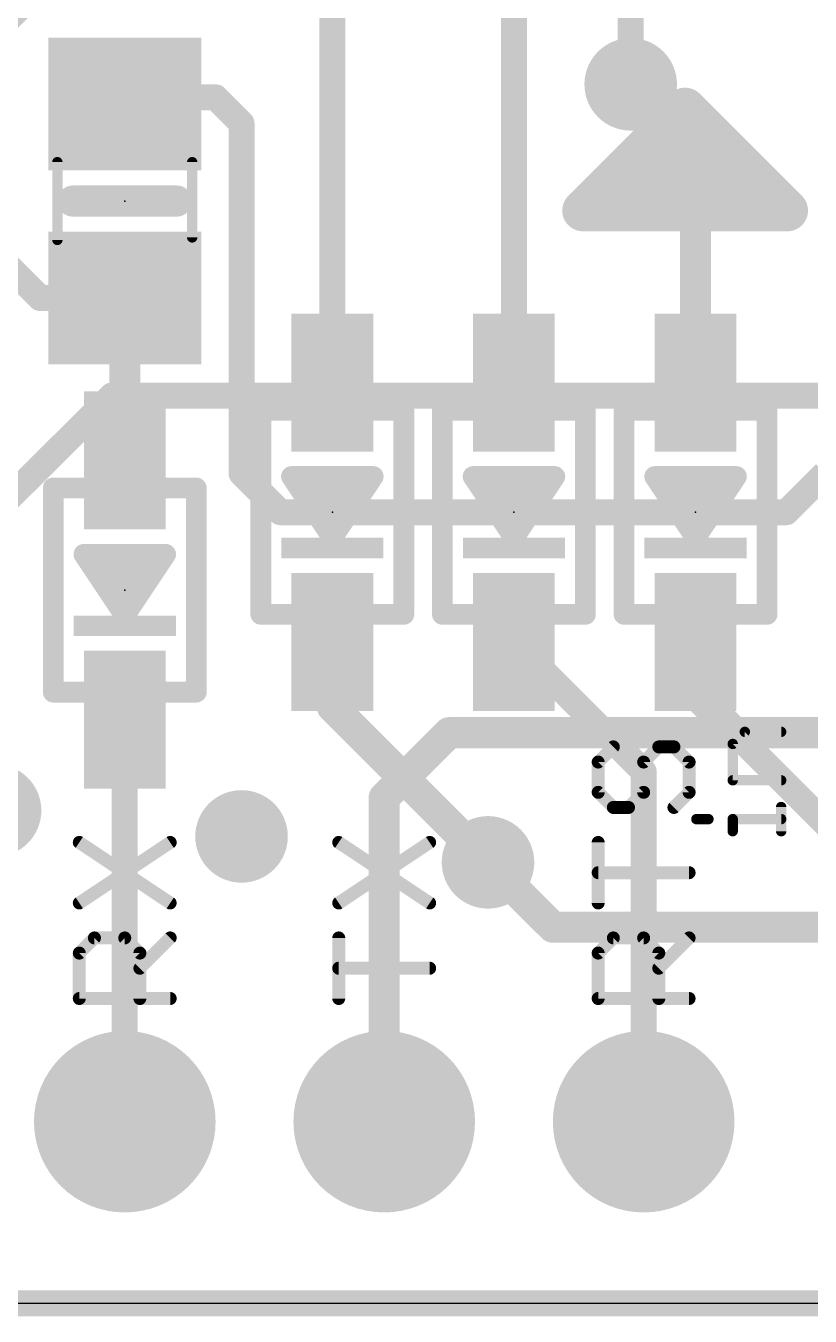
# Model space of a CAD drawing. Extents: x -18.9 to 56.5, y -5.3 to 63.2.
# Drawn here: x 13 to 20.68, y -0.13 to 12.51 of the extents above; entities that cross this region are included whole.
import ezdxf

# ---------------------------------------------------------------- set-up
doc = ezdxf.new("R2010")
doc.units = 0
for name, color, linetype in [('1', 12, 'CONTINUOUS'), ('16', 132, 'CONTINUOUS'), ('17', 110, 'CONTINUOUS'), ('18', 110, 'CONTINUOUS'), ('20', 53, 'CONTINUOUS'), ('21', 40, 'CONTINUOUS'), ('23', 53, 'CONTINUOUS'), ('47', 253, 'CONTINUOUS'), ('51', 253, 'CONTINUOUS')]:
    doc.layers.add(name, color=color, linetype=linetype)

# ---------------------------------------------------------------- blocks, each defined once
blk = doc.blocks.new('RECT')
blk.add_solid([(-0.5, -0.5), (0.5, -0.5), (-0.5, 0.5), (0.5, 0.5)])
blk = doc.blocks.new('ROUNDP')
at = {"const_width": 0.5}
blk.add_lwpolyline([(0, -0.25, 1), (0, 0.25, 1), (0, -0.25)], format="xyb", dxfattribs=at)
blk = doc.blocks.new('ROUNDV')
at = {"const_width": 0.5}
blk.add_lwpolyline([(0, -0.25, 1), (0, 0.25, 1), (0, -0.25)], format="xyb", dxfattribs=at)

msp = doc.modelspace()

# ---------------------------------------------------------------- linework, layer by layer
at = {"layer": '1'}
for points, const_width in [([(16.002, 9.017), (16.002, 15.113)], 0.254), ([(17.78, 9.017), (17.78, 13.462)], 0.254), ([(12.7, 12.446), (13.081, 12.827)], 0.254), ([(19.558, 11.303), (18.923, 11.938)], 0.3048), ([(14.036, 11.811), (13.97, 11.745)], 0.254), ([(14.859, 11.811), (14.036, 11.811)], 0.254), ([(15.113, 11.557), (14.859, 11.811)], 0.254), ([(15.113, 8.128), (15.113, 11.557)], 0.254), ([(19.558, 9.017), (19.558, 11.303)], 0.3048), ([(13.142, 9.845), (12.7, 10.287)], 0.254), ([(13.97, 9.845), (13.523, 9.845)], 0.3048), ([(13.97, 8.255), (13.97, 9.845)], 0.3048), ([(13.97, 9.845), (13.142, 9.845)], 0.254), ([(15.494, 7.747), (15.113, 8.128)], 0.254), ([(20.828, 8.128), (20.447, 7.747)], 0.254), ([(20.447, 7.747), (15.494, 7.747)], 0.254), ([(16.002, 6.477), (16.002, 5.842)], 0.3048), ([(17.78, 6.477), (19.05, 5.207)], 0.254), ([(19.558, 6.477), (19.558, 5.969)], 0.3048), ([(19.558, 5.969), (19.878, 5.649)], 0.3048), ([(16.002, 5.842), (17.526, 4.318)], 0.3048), ([(13.97, 5.715), (13.97, 1.778)], 0.254), ([(19.878, 5.649), (21.463, 4.064)], 0.254), ([(19.05, 5.207), (19.05, 1.778)], 0.254), ([(0, 0), (45.72, 0)], 0.254)]:
    msp.add_lwpolyline(points, dxfattribs=dict(at, const_width=const_width))
for points, const_width in [([(18.9769, 11.9919, 1), (18.8691, 11.8841)], 0.1524), ([(14.036, 11.8745, 1), (14.036, 11.7475)], 0.127), ([(14.0809, 11.7661, 1), (13.9911, 11.8559)], 0.127), ([(14.9039, 11.8559, 1), (14.8141, 11.7661)], 0.127), ([(14.859, 11.7475, 1), (14.859, 11.8745)], 0.127), ([(13.9251, 11.7899, 1), (14.0149, 11.7001)], 0.127), ([(15.1765, 11.557, 1), (15.0495, 11.557)], 0.127), ([(15.0681, 11.5121, 1), (15.1579, 11.6019)], 0.127), ([(19.6342, 11.303, 1), (19.4818, 11.303)], 0.1524), ([(19.5041, 11.2491, 1), (19.6119, 11.3569)], 0.1524), ([(13.523, 9.9212, 1), (13.523, 9.7688)], 0.1524), ([(14.0462, 9.845, 1), (13.8938, 9.845)], 0.1524), ([(13.97, 9.7688, 1), (13.97, 9.9212)], 0.1524), ([(13.142, 9.9085, 1), (13.142, 9.7815)], 0.127), ([(13.0971, 9.8001, 1), (13.1869, 9.8899)], 0.127), ([(13.97, 9.7815, 1), (13.97, 9.9085)], 0.127), ([(15.9385, 9.017, 1), (16.0655, 9.017)], 0.127), ([(17.7165, 9.017, 1), (17.8435, 9.017)], 0.127), ([(19.4818, 9.017, 1), (19.6342, 9.017)], 0.1524), ([(13.8938, 8.255, 1), (14.0462, 8.255)], 0.1524), ([(15.1579, 8.1729, 1), (15.0681, 8.0831)], 0.127), ([(15.0495, 8.128, 1), (15.1765, 8.128)], 0.127), ([(15.494, 7.8105, 1), (15.494, 7.6835)], 0.127), ([(15.4491, 7.7021, 1), (15.5389, 7.7919)], 0.127), ([(20.4021, 7.7919, 1), (20.4919, 7.7021)], 0.127), ([(20.447, 7.6835, 1), (20.447, 7.8105)], 0.127), ([(16.0782, 6.477, 1), (15.9258, 6.477)], 0.1524), ([(17.8249, 6.5219, 1), (17.7351, 6.4321)], 0.127), ([(19.6342, 6.477, 1), (19.4818, 6.477)], 0.1524), ([(19.6119, 6.0229, 1), (19.5041, 5.9151)], 0.1524), ([(16.0559, 5.8959, 1), (15.9481, 5.7881)], 0.1524), ([(19.4818, 5.969, 1), (19.6342, 5.969)], 0.1524), ([(14.0335, 5.715, 1), (13.9065, 5.715)], 0.127), ([(15.9258, 5.842, 1), (16.0782, 5.842)], 0.1524), ([(19.8241, 5.5951, 1), (19.9319, 5.7029)], 0.1524), ([(19.9229, 5.6939, 1), (19.8331, 5.6041)], 0.127), ([(19.1135, 5.207, 1), (18.9865, 5.207)], 0.127), ([(19.0051, 5.1621, 1), (19.0949, 5.2519)], 0.127), ([(17.4721, 4.2641, 1), (17.5799, 4.3719)], 0.1524), ([(13.9065, 1.778, 1), (14.0335, 1.778)], 0.127), ([(18.9865, 1.778, 1), (19.1135, 1.778)], 0.127)]:
    msp.add_lwpolyline(points, format="xyb", dxfattribs=dict(at, const_width=const_width))
at = {"layer": '16'}
for points, const_width in [([(18.923, 11.938), (18.923, 19.685)], 0.254), ([(13.843, 8.89), (8.89, 3.937)], 0.254), ([(21.082, 8.89), (13.843, 8.89)], 0.254), ([(17.145, 5.588), (16.51, 4.953)], 0.3048), ([(25.273, 5.588), (17.145, 5.588)], 0.3048), ([(16.51, 4.953), (16.51, 1.778)], 0.3048), ([(17.526, 4.318), (18.161, 3.683)], 0.3048), ([(18.161, 3.683), (24.765, 3.683)], 0.3048), ([(0, 0), (45.72, 0)], 0.254)]:
    msp.add_lwpolyline(points, dxfattribs=dict(at, const_width=const_width))
for points, const_width in [([(18.8595, 11.938, 1), (18.9865, 11.938)], 0.127), ([(13.843, 8.9535, 1), (13.843, 8.8265)], 0.127), ([(13.8879, 8.8451, 1), (13.7981, 8.9349)], 0.127), ([(17.145, 5.6642, 1), (17.145, 5.5118)], 0.1524), ([(17.1989, 5.5341, 1), (17.0911, 5.6419)], 0.1524), ([(16.5862, 4.953, 1), (16.4338, 4.953)], 0.1524), ([(16.4561, 5.0069, 1), (16.5639, 4.8991)], 0.1524), ([(17.5799, 4.3719, 1), (17.4721, 4.2641)], 0.1524), ([(18.161, 3.7592, 1), (18.161, 3.6068)], 0.1524), ([(18.1071, 3.6291, 1), (18.2149, 3.7369)], 0.1524), ([(16.4338, 1.778, 1), (16.5862, 1.778)], 0.1524)]:
    msp.add_lwpolyline(points, format="xyb", dxfattribs=dict(at, const_width=const_width))
at = {"layer": '20'}
msp.add_line((0, 0), (45.72, 0), dxfattribs=at)
at = {"layer": '21'}
for points, const_width in [([(18.456, 10.702), (19.456, 11.702)], 0.4064), ([(19.456, 11.702), (20.456, 10.702)], 0.4064), ([(19.456, 11.702), (19.456, 11.202)], 0.4064), ([(18.956, 10.702), (19.456, 11.202)], 0.4064), ([(19.456, 11.202), (19.956, 10.702)], 0.4064), ([(13.462, 10.795), (14.478, 10.795)], 0.3048), ([(18.956, 10.702), (18.456, 10.702)], 0.4064), ([(19.956, 10.702), (18.956, 10.702)], 0.4064), ([(20.456, 10.702), (19.956, 10.702)], 0.4064), ([(15.302, 6.747), (15.302, 8.747)], 0.2032), ([(16.702, 8.747), (16.702, 6.747)], 0.2032), ([(17.08, 6.747), (17.08, 8.747)], 0.2032), ([(18.48, 8.747), (18.48, 6.747)], 0.2032), ([(18.858, 6.747), (18.858, 8.747)], 0.2032), ([(20.258, 8.747), (20.258, 6.747)], 0.2032), ([(16.002, 7.497), (15.602, 8.097)], 0.2032), ([(15.602, 8.097), (16.402, 8.097)], 0.2032), ([(16.402, 8.097), (16.002, 7.497)], 0.2032), ([(17.78, 7.497), (17.38, 8.097)], 0.2032), ([(17.38, 8.097), (18.18, 8.097)], 0.2032), ([(18.18, 8.097), (17.78, 7.497)], 0.2032), ([(19.558, 7.497), (19.158, 8.097)], 0.2032), ([(19.158, 8.097), (19.958, 8.097)], 0.2032), ([(19.958, 8.097), (19.558, 7.497)], 0.2032), ([(13.27, 5.985), (13.27, 7.985)], 0.2032), ([(14.67, 7.985), (14.67, 5.985)], 0.2032), ([(16.002, 7.647), (15.802, 7.947)], 0.2032), ([(15.802, 7.947), (16.202, 7.947)], 0.2032), ([(15.8168, 7.9248), (16.1872, 7.9248)], 0.2032), ([(16.202, 7.947), (16.002, 7.647)], 0.2032), ([(17.78, 7.647), (17.58, 7.947)], 0.2032), ([(17.58, 7.947), (17.98, 7.947)], 0.2032), ([(17.5948, 7.9248), (17.9652, 7.9248)], 0.2032), ([(17.98, 7.947), (17.78, 7.647)], 0.2032), ([(19.558, 7.647), (19.358, 7.947)], 0.2032), ([(19.358, 7.947), (19.758, 7.947)], 0.2032), ([(19.3728, 7.9248), (19.7432, 7.9248)], 0.2032), ([(19.758, 7.947), (19.558, 7.647)], 0.2032), ([(15.9523, 7.7216), (16.0517, 7.7216)], 0.2032), ([(17.7303, 7.7216), (17.8297, 7.7216)], 0.2032), ([(19.5083, 7.7216), (19.6077, 7.7216)], 0.2032), ([(13.97, 6.735), (13.57, 7.335)], 0.2032), ([(13.57, 7.335), (14.37, 7.335)], 0.2032), ([(14.37, 7.335), (13.97, 6.735)], 0.2032), ([(13.97, 6.885), (13.77, 7.185)], 0.2032), ([(13.77, 7.185), (14.17, 7.185)], 0.2032), ([(13.8187, 7.112), (14.1213, 7.112)], 0.2032), ([(14.17, 7.185), (13.97, 6.885)], 0.2032), ([(13.9541, 6.9088), (13.9859, 6.9088)], 0.2032), ([(19.9217, 5.4776), (20.0403, 5.5963)], 0.1016), ([(20.0403, 5.5963), (20.3962, 5.5963)], 0.1016), ([(18.753, 5.4487), (18.6047, 5.3004)], 0.127), ([(19.0496, 5.3004), (19.1979, 5.4487)], 0.127), ([(19.1979, 5.4487), (19.3462, 5.4487)], 0.127), ([(19.3462, 5.4487), (19.4945, 5.3004)], 0.127), ([(19.9217, 5.1217), (19.9217, 5.4776)], 0.1016), ([(18.6047, 5.3004), (18.6047, 5.0038)], 0.127), ([(19.0496, 5.0038), (19.0496, 5.3004)], 0.127), ([(19.4945, 5.3004), (19.4945, 5.0038)], 0.127), ([(18.6047, 5.0038), (18.753, 4.8555)], 0.127), ([(18.9013, 4.8555), (19.0496, 5.0038)], 0.127), ([(19.4945, 5.0038), (19.3462, 4.8555)], 0.127), ([(20.3962, 5.1217), (19.9217, 5.1217)], 0.1016), ([(18.753, 4.8555), (18.9013, 4.8555)], 0.127), ([(20.3962, 4.6228), (20.3962, 4.8601)], 0.1016), ([(19.5658, 4.7414), (19.6844, 4.7414)], 0.1016), ([(19.9217, 4.6228), (19.9217, 4.7414)], 0.1016), ([(19.9217, 4.7414), (20.3962, 4.7414)], 0.1016), ([(13.5247, 3.92), (14.4145, 4.5132)], 0.127), ([(13.5247, 4.5132), (14.4145, 3.92)], 0.127), ([(16.0647, 3.92), (16.9545, 4.5132)], 0.127), ([(16.0647, 4.5132), (16.9545, 3.92)], 0.127), ([(18.6047, 3.92), (18.6047, 4.5132)], 0.127), ([(19.4945, 4.2166), (18.6047, 4.2166)], 0.127), ([(13.5247, 3.4294), (13.673, 3.5777)], 0.127), ([(13.673, 3.5777), (13.9696, 3.5777)], 0.127), ([(13.9696, 3.5777), (14.1179, 3.4294)], 0.127), ([(14.1179, 3.2811), (14.4145, 3.5777)], 0.127), ([(16.0647, 2.9845), (16.0647, 3.5777)], 0.127), ([(18.6047, 3.4294), (18.753, 3.5777)], 0.127), ([(18.753, 3.5777), (19.0496, 3.5777)], 0.127), ([(19.0496, 3.5777), (19.1979, 3.4294)], 0.127), ([(19.1979, 3.2811), (19.4945, 3.5777)], 0.127), ([(13.5247, 2.9845), (13.5247, 3.4294)], 0.127), ([(14.1179, 3.4294), (14.1179, 2.9845)], 0.127), ([(18.6047, 2.9845), (18.6047, 3.4294)], 0.127), ([(19.1979, 3.4294), (19.1979, 2.9845)], 0.127), ([(16.9545, 3.2811), (16.0647, 3.2811)], 0.127), ([(14.4145, 2.9845), (13.5247, 2.9845)], 0.127), ([(19.4945, 2.9845), (18.6047, 2.9845)], 0.127)]:
    msp.add_lwpolyline(points, dxfattribs=dict(at, const_width=const_width))
for points, const_width in [([(19.5576, 11.702, 1), (19.3544, 11.702)], 0.2032), ([(19.5278, 11.7738, 1), (19.3842, 11.6302)], 0.2032), ([(19.5278, 11.6302, 1), (19.3842, 11.7738)], 0.2032), ([(19.5278, 11.2738, 1), (19.3842, 11.1302)], 0.2032), ([(19.5278, 11.1302, 1), (19.3842, 11.2738)], 0.2032), ([(19.3544, 11.202, 1), (19.5576, 11.202)], 0.2032), ([(13.462, 10.8712, 1), (13.462, 10.7188)], 0.1524), ([(14.478, 10.7188, 1), (14.478, 10.8712)], 0.1524), ([(18.456, 10.8036, 1), (18.456, 10.6004)], 0.2032), ([(18.3842, 10.7738, 1), (18.5278, 10.6302)], 0.2032), ([(18.956, 10.8036, 1), (18.956, 10.6004)], 0.2032), ([(18.8842, 10.7738, 1), (19.0278, 10.6302)], 0.2032), ([(18.956, 10.6004, 1), (18.956, 10.8036)], 0.2032), ([(19.956, 10.8036, 1), (19.956, 10.6004)], 0.2032), ([(19.8842, 10.6302, 1), (20.0278, 10.7738)], 0.2032), ([(19.956, 10.6004, 1), (19.956, 10.8036)], 0.2032), ([(20.3842, 10.6302, 1), (20.5278, 10.7738)], 0.2032), ([(20.456, 10.6004, 1), (20.456, 10.8036)], 0.2032), ([(15.3528, 8.747, 1), (15.2512, 8.747)], 0.1016), ([(16.7528, 8.747, 1), (16.6512, 8.747)], 0.1016), ([(17.1308, 8.747, 1), (17.0292, 8.747)], 0.1016), ([(18.5308, 8.747, 1), (18.4292, 8.747)], 0.1016), ([(18.9088, 8.747, 1), (18.8072, 8.747)], 0.1016), ([(20.3088, 8.747, 1), (20.2072, 8.747)], 0.1016), ([(15.6443, 8.1252, 1), (15.5597, 8.0688)], 0.1016), ([(15.602, 8.1478, 1), (15.602, 8.0462)], 0.1016), ([(16.4443, 8.0688, 1), (16.3597, 8.1252)], 0.1016), ([(16.402, 8.0462, 1), (16.402, 8.1478)], 0.1016), ([(17.4223, 8.1252, 1), (17.3377, 8.0688)], 0.1016), ([(17.38, 8.1478, 1), (17.38, 8.0462)], 0.1016), ([(18.2223, 8.0688, 1), (18.1377, 8.1252)], 0.1016), ([(18.18, 8.0462, 1), (18.18, 8.1478)], 0.1016), ([(19.2003, 8.1252, 1), (19.1157, 8.0688)], 0.1016), ([(19.158, 8.1478, 1), (19.158, 8.0462)], 0.1016), ([(20.0003, 8.0688, 1), (19.9157, 8.1252)], 0.1016), ([(19.958, 8.0462, 1), (19.958, 8.1478)], 0.1016), ([(13.3208, 7.985, 1), (13.2192, 7.985)], 0.1016), ([(14.7208, 7.985, 1), (14.6192, 7.985)], 0.1016), ([(15.8443, 7.9752, 1), (15.7597, 7.9188)], 0.1016), ([(15.802, 7.9978, 1), (15.802, 7.8962)], 0.1016), ([(15.8168, 7.9756, 1), (15.8168, 7.874)], 0.1016), ([(16.2443, 7.9188, 1), (16.1597, 7.9752)], 0.1016), ([(16.1872, 7.874, 1), (16.1872, 7.9756)], 0.1016), ([(16.202, 7.8962, 1), (16.202, 7.9978)], 0.1016), ([(17.6223, 7.9752, 1), (17.5377, 7.9188)], 0.1016), ([(17.58, 7.9978, 1), (17.58, 7.8962)], 0.1016), ([(17.5948, 7.9756, 1), (17.5948, 7.874)], 0.1016), ([(18.0223, 7.9188, 1), (17.9377, 7.9752)], 0.1016), ([(17.9652, 7.874, 1), (17.9652, 7.9756)], 0.1016), ([(17.98, 7.8962, 1), (17.98, 7.9978)], 0.1016), ([(19.4003, 7.9752, 1), (19.3157, 7.9188)], 0.1016), ([(19.358, 7.9978, 1), (19.358, 7.8962)], 0.1016), ([(19.3728, 7.9756, 1), (19.3728, 7.874)], 0.1016), ([(19.8003, 7.9188, 1), (19.7157, 7.9752)], 0.1016), ([(19.7432, 7.874, 1), (19.7432, 7.9756)], 0.1016), ([(19.758, 7.8962, 1), (19.758, 7.9978)], 0.1016), ([(15.9523, 7.7724, 1), (15.9523, 7.6708)], 0.1016), ([(15.9597, 7.6752, 1), (16.0443, 7.6188)], 0.1016), ([(15.9597, 7.6188, 1), (16.0443, 7.6752)], 0.1016), ([(16.0517, 7.6708, 1), (16.0517, 7.7724)], 0.1016), ([(17.7303, 7.7724, 1), (17.7303, 7.6708)], 0.1016), ([(17.7377, 7.6752, 1), (17.8223, 7.6188)], 0.1016), ([(17.7377, 7.6188, 1), (17.8223, 7.6752)], 0.1016), ([(17.8297, 7.6708, 1), (17.8297, 7.7724)], 0.1016), ([(19.5083, 7.7724, 1), (19.5083, 7.6708)], 0.1016), ([(19.5157, 7.6752, 1), (19.6003, 7.6188)], 0.1016), ([(19.5157, 7.6188, 1), (19.6003, 7.6752)], 0.1016), ([(19.6077, 7.6708, 1), (19.6077, 7.7724)], 0.1016), ([(15.9597, 7.5252, 1), (16.0443, 7.4688)], 0.1016), ([(15.9597, 7.4688, 1), (16.0443, 7.5252)], 0.1016), ([(17.7377, 7.5252, 1), (17.8223, 7.4688)], 0.1016), ([(17.7377, 7.4688, 1), (17.8223, 7.5252)], 0.1016), ([(19.5157, 7.5252, 1), (19.6003, 7.4688)], 0.1016), ([(19.5157, 7.4688, 1), (19.6003, 7.5252)], 0.1016), ([(13.6123, 7.3632, 1), (13.5277, 7.3068)], 0.1016), ([(13.57, 7.3858, 1), (13.57, 7.2842)], 0.1016), ([(14.4123, 7.3068, 1), (14.3277, 7.3632)], 0.1016), ([(14.37, 7.2842, 1), (14.37, 7.3858)], 0.1016), ([(13.8123, 7.2132, 1), (13.7277, 7.1568)], 0.1016), ([(13.77, 7.2358, 1), (13.77, 7.1342)], 0.1016), ([(13.8187, 7.1628, 1), (13.8187, 7.0612)], 0.1016), ([(14.1213, 7.0612, 1), (14.1213, 7.1628)], 0.1016), ([(14.2123, 7.1568, 1), (14.1277, 7.2132)], 0.1016), ([(14.17, 7.1342, 1), (14.17, 7.2358)], 0.1016), ([(13.9541, 6.9596, 1), (13.9541, 6.858)], 0.1016), ([(13.9277, 6.9132, 1), (14.0123, 6.8568)], 0.1016), ([(13.9277, 6.8568, 1), (14.0123, 6.9132)], 0.1016), ([(13.9859, 6.858, 1), (13.9859, 6.9596)], 0.1016), ([(13.9277, 6.7632, 1), (14.0123, 6.7068)], 0.1016), ([(13.9277, 6.7068, 1), (14.0123, 6.7632)], 0.1016), ([(15.2512, 6.747, 1), (15.3528, 6.747)], 0.1016), ([(16.6512, 6.747, 1), (16.7528, 6.747)], 0.1016), ([(17.0292, 6.747, 1), (17.1308, 6.747)], 0.1016), ([(18.4292, 6.747, 1), (18.5308, 6.747)], 0.1016), ([(18.8072, 6.747, 1), (18.9088, 6.747)], 0.1016), ([(20.2072, 6.747, 1), (20.3088, 6.747)], 0.1016), ([(13.2192, 5.985, 1), (13.3208, 5.985)], 0.1016), ([(14.6192, 5.985, 1), (14.7208, 5.985)], 0.1016), ([(20.0403, 5.6217, 1), (20.0403, 5.5709)], 0.0508), ([(20.0583, 5.5783, 1), (20.0223, 5.6142)], 0.0508), ([(20.3962, 5.5709, 1), (20.3962, 5.6217)], 0.0508), ([(18.7755, 5.4263, 1), (18.7306, 5.4712)], 0.0635), ([(19.1979, 5.4805, 1), (19.1979, 5.417)], 0.0635), ([(19.2204, 5.4263, 1), (19.1755, 5.4712)], 0.0635), ([(19.3687, 5.4712, 1), (19.3238, 5.4263)], 0.0635), ([(19.3462, 5.417, 1), (19.3462, 5.4805)], 0.0635), ([(19.9471, 5.4776, 1), (19.8963, 5.4776)], 0.0508), ([(19.9037, 5.4956, 1), (19.9396, 5.4597)], 0.0508), ([(18.6365, 5.3004, 1), (18.573, 5.3004)], 0.0635), ([(18.5823, 5.3229, 1), (18.6272, 5.278)], 0.0635), ([(19.0814, 5.3004, 1), (19.0179, 5.3004)], 0.0635), ([(19.0272, 5.3229, 1), (19.0721, 5.278)], 0.0635), ([(19.5263, 5.3004, 1), (19.4628, 5.3004)], 0.0635), ([(19.472, 5.278, 1), (19.517, 5.3229)], 0.0635), ([(18.6272, 5.0263, 1), (18.5823, 4.9814)], 0.0635), ([(19.0721, 4.9814, 1), (19.0272, 5.0263)], 0.0635), ([(19.517, 4.9814, 1), (19.472, 5.0263)], 0.0635), ([(19.9217, 5.1471, 1), (19.9217, 5.0963)], 0.0508), ([(19.8963, 5.1217, 1), (19.9471, 5.1217)], 0.0508), ([(20.3962, 5.0963, 1), (20.3962, 5.1471)], 0.0508), ([(18.573, 5.0038, 1), (18.6365, 5.0038)], 0.0635), ([(19.0179, 5.0038, 1), (19.0814, 5.0038)], 0.0635), ([(19.4628, 5.0038, 1), (19.5263, 5.0038)], 0.0635), ([(18.753, 4.8873, 1), (18.753, 4.8238)], 0.0635), ([(18.7306, 4.8331, 1), (18.7755, 4.878)], 0.0635), ([(18.8789, 4.878, 1), (18.9238, 4.8331)], 0.0635), ([(18.9013, 4.8238, 1), (18.9013, 4.8873)], 0.0635), ([(19.3238, 4.878, 1), (19.3687, 4.8331)], 0.0635), ([(20.4216, 4.8601, 1), (20.3708, 4.8601)], 0.0508), ([(19.5658, 4.7668, 1), (19.5658, 4.716)], 0.0508), ([(19.6844, 4.716, 1), (19.6844, 4.7668)], 0.0508), ([(19.9471, 4.7414, 1), (19.8963, 4.7414)], 0.0508), ([(19.9217, 4.7668, 1), (19.9217, 4.716)], 0.0508), ([(20.3962, 4.716, 1), (20.3962, 4.7668)], 0.0508), ([(13.5424, 4.5396, 1), (13.5071, 4.4868)], 0.0635), ([(14.4321, 4.4868, 1), (14.3969, 4.5396)], 0.0635), ([(16.0824, 4.5396, 1), (16.0471, 4.4868)], 0.0635), ([(16.9721, 4.4868, 1), (16.9369, 4.5396)], 0.0635), ([(18.6365, 4.5132, 1), (18.573, 4.5132)], 0.0635), ([(19.8963, 4.6228, 1), (19.9471, 4.6228)], 0.0508), ([(20.3708, 4.6228, 1), (20.4216, 4.6228)], 0.0508), ([(18.6047, 4.2484, 1), (18.6047, 4.1849)], 0.0635), ([(19.4945, 4.1849, 1), (19.4945, 4.2484)], 0.0635), ([(13.5071, 3.9464, 1), (13.5424, 3.8936)], 0.0635), ([(14.3969, 3.8936, 1), (14.4321, 3.9464)], 0.0635), ([(16.0471, 3.9464, 1), (16.0824, 3.8936)], 0.0635), ([(16.9369, 3.8936, 1), (16.9721, 3.9464)], 0.0635), ([(18.573, 3.92, 1), (18.6365, 3.92)], 0.0635), ([(13.673, 3.6094, 1), (13.673, 3.5459)], 0.0635), ([(13.6955, 3.5552, 1), (13.6506, 3.6001)], 0.0635), ([(13.9921, 3.6001, 1), (13.9472, 3.5552)], 0.0635), ([(13.9696, 3.5459, 1), (13.9696, 3.6094)], 0.0635), ([(14.437, 3.5552, 1), (14.392, 3.6001)], 0.0635), ([(16.0965, 3.5777, 1), (16.033, 3.5777)], 0.0635), ([(18.753, 3.6094, 1), (18.753, 3.5459)], 0.0635), ([(18.7755, 3.5552, 1), (18.7306, 3.6001)], 0.0635), ([(19.0721, 3.6001, 1), (19.0272, 3.5552)], 0.0635), ([(19.0496, 3.5459, 1), (19.0496, 3.6094)], 0.0635), ([(19.517, 3.5552, 1), (19.472, 3.6001)], 0.0635), ([(13.5565, 3.4294, 1), (13.493, 3.4294)], 0.0635), ([(13.5023, 3.4518, 1), (13.5472, 3.4069)], 0.0635), ([(14.1497, 3.4294, 1), (14.0862, 3.4294)], 0.0635), ([(14.0955, 3.4069, 1), (14.1404, 3.4518)], 0.0635), ([(18.6365, 3.4294, 1), (18.573, 3.4294)], 0.0635), ([(18.5823, 3.4518, 1), (18.6272, 3.4069)], 0.0635), ([(19.2297, 3.4294, 1), (19.1662, 3.4294)], 0.0635), ([(19.1755, 3.4069, 1), (19.2204, 3.4518)], 0.0635), ([(14.0955, 3.3035, 1), (14.1404, 3.2586)], 0.0635), ([(16.0647, 3.3128, 1), (16.0647, 3.2493)], 0.0635), ([(16.9545, 3.2493, 1), (16.9545, 3.3128)], 0.0635), ([(19.1755, 3.3035, 1), (19.2204, 3.2586)], 0.0635), ([(13.5247, 3.0163, 1), (13.5247, 2.9527)], 0.0635), ([(14.4145, 2.9527, 1), (14.4145, 3.0163)], 0.0635), ([(18.6047, 3.0163, 1), (18.6047, 2.9527)], 0.0635), ([(19.4945, 2.9527, 1), (19.4945, 3.0163)], 0.0635), ([(13.493, 2.9845, 1), (13.5565, 2.9845)], 0.0635), ([(14.0862, 2.9845, 1), (14.1497, 2.9845)], 0.0635), ([(16.033, 2.9845, 1), (16.0965, 2.9845)], 0.0635), ([(18.573, 2.9845, 1), (18.6365, 2.9845)], 0.0635), ([(19.1662, 2.9845, 1), (19.2297, 2.9845)], 0.0635)]:
    msp.add_lwpolyline(points, format="xyb", dxfattribs=dict(at, const_width=const_width))
at = {"layer": '23'}
for p in [(13.97, 10.795), (16.002, 7.747), (17.78, 7.747), (19.558, 7.747), (13.97, 6.985)]:
    msp.add_point(p, dxfattribs=at)
at = {"layer": '47', "const_width": 0.13}
for points in [[(0, 0), (50.972, 0)], [(3.048, 0), (53.258, 0)]]:
    msp.add_lwpolyline(points, dxfattribs=at)
at = {"layer": '51'}
for points, const_width in [([(13.31, 10.414), (13.31, 11.176)], 0.1016), ([(14.63, 10.439), (14.63, 11.176)], 0.1016), ([(15.302, 8.747), (16.702, 8.747)], 0.2032), ([(17.08, 8.747), (18.48, 8.747)], 0.2032), ([(18.858, 8.747), (20.258, 8.747)], 0.2032), ([(13.27, 7.985), (14.67, 7.985)], 0.2032), ([(16.702, 6.747), (15.302, 6.747)], 0.2032), ([(18.48, 6.747), (17.08, 6.747)], 0.2032), ([(20.258, 6.747), (18.858, 6.747)], 0.2032), ([(14.67, 5.985), (13.27, 5.985)], 0.2032)]:
    msp.add_lwpolyline(points, dxfattribs=dict(at, const_width=const_width))
for points, const_width in [([(13.3354, 11.176, 1), (13.2846, 11.176)], 0.0508), ([(14.6554, 11.176, 1), (14.6046, 11.176)], 0.0508), ([(13.2846, 10.414, 1), (13.3354, 10.414)], 0.0508), ([(14.6046, 10.439, 1), (14.6554, 10.439)], 0.0508), ([(15.302, 8.7978, 1), (15.302, 8.6962)], 0.1016), ([(16.702, 8.6962, 1), (16.702, 8.7978)], 0.1016), ([(17.08, 8.7978, 1), (17.08, 8.6962)], 0.1016), ([(18.48, 8.6962, 1), (18.48, 8.7978)], 0.1016), ([(18.858, 8.7978, 1), (18.858, 8.6962)], 0.1016), ([(20.258, 8.6962, 1), (20.258, 8.7978)], 0.1016), ([(13.27, 8.0358, 1), (13.27, 7.9342)], 0.1016), ([(14.67, 7.9342, 1), (14.67, 8.0358)], 0.1016), ([(15.302, 6.7978, 1), (15.302, 6.6962)], 0.1016), ([(16.702, 6.6962, 1), (16.702, 6.7978)], 0.1016), ([(17.08, 6.7978, 1), (17.08, 6.6962)], 0.1016), ([(18.48, 6.6962, 1), (18.48, 6.7978)], 0.1016), ([(18.858, 6.7978, 1), (18.858, 6.6962)], 0.1016), ([(20.258, 6.6962, 1), (20.258, 6.7978)], 0.1016), ([(13.27, 6.0358, 1), (13.27, 5.9342)], 0.1016), ([(14.67, 5.9342, 1), (14.67, 6.0358)], 0.1016)]:
    msp.add_lwpolyline(points, format="xyb", dxfattribs=dict(at, const_width=const_width))

# ---------------------------------------------------------------- block references
at = {"layer": '1', "rotation": 90}
for p, xscale, yscale in [((13.97, 11.745), 1.3, 1.5), ((13.97, 9.845), 1.3, 1.5), ((16.002, 9.017), 1.35, 0.8), ((17.78, 9.017), 1.35, 0.8), ((19.558, 9.017), 1.35, 0.8), ((13.97, 8.255), 1.35, 0.8), ((16.002, 6.477), 1.35, 0.8), ((17.78, 6.477), 1.35, 0.8), ((19.558, 6.477), 1.35, 0.8), ((13.97, 5.715), 1.35, 0.8)]:
    msp.add_blockref('RECT', p, dxfattribs=dict(at, xscale=xscale, yscale=yscale))
at = {"layer": '17', "xscale": 1.778, "yscale": 1.778, "rotation": 90}
for p in [(13.97, 1.778), (13.97, 1.778), (16.51, 1.778), (16.51, 1.778), (19.05, 1.778), (19.05, 1.778)]:
    msp.add_blockref('ROUNDP', p, dxfattribs=at)
at = {"layer": '18', "xscale": 0.9064, "yscale": 0.9064}
for p in [(18.923, 11.938), (18.923, 11.938), (12.7, 4.826), (12.7, 4.826), (15.113, 4.572), (15.113, 4.572), (17.526, 4.318), (17.526, 4.318)]:
    msp.add_blockref('ROUNDV', p, dxfattribs=at)
at = {"layer": '21', "xscale": 0.2, "rotation": 90}
for p in [(16.002, 7.397), (17.78, 7.397), (19.558, 7.397), (13.97, 6.635)]:
    msp.add_blockref('RECT', p, dxfattribs=at)
at = {"layer": '51', "xscale": 0.7501, "yscale": 1.4501, "rotation": 90}
for p in [(13.9689, 11.5257), (13.9689, 10.0778)]:
    msp.add_blockref('RECT', p, dxfattribs=at)
at = {"layer": '51', "xscale": 0.508, "yscale": 0.508}
for p in [(13.97, 1.778), (16.51, 1.778), (19.05, 1.778)]:
    msp.add_blockref('RECT', p, dxfattribs=at)

doc.saveas('drawing.dxf')
